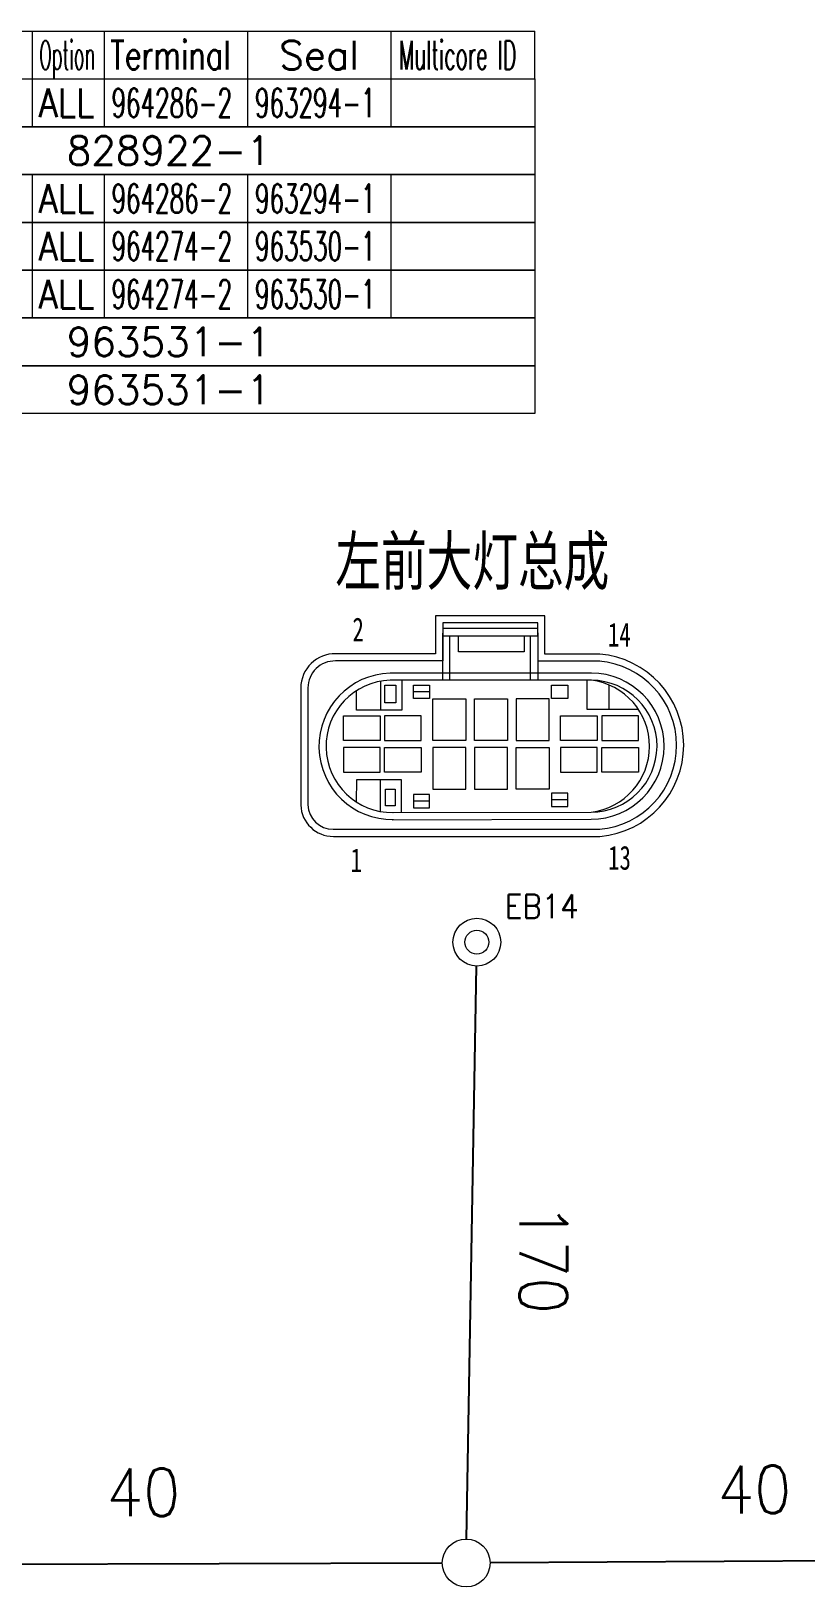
# Model space of a CAD drawing. Header units: inches. Extents: x 47316 to 59086, y 3141 to 11743.
# Drawn here: x 52636.3 to 52717.3, y 9628 to 9790.7 of the extents above; entities that cross this region are included whole.
import ezdxf

# ---------------------------------------------------------------- set-up
doc = ezdxf.new("R2010")
doc.units = ezdxf.units.IN
doc.header["$MEASUREMENT"] = 0
doc.styles.add('MtX_FangSong_GB2312', font='')
doc.styles.add('MtX_KaiTi_GB2312', font='')
doc.styles.get("Standard").update_dxf_attribs({"font": ''})
doc.styles.get('MtX_FangSong_GB2312').set_extended_font_data('FangSong_GB2312')
doc.styles.get('MtX_KaiTi_GB2312').set_extended_font_data('KaiTi_GB2312')
doc.styles.get('Standard').set_extended_font_data('SimSun')
doc.linetypes.add('_VH_FELT_TAPE', pattern='A,0.4,-0.7,["FELT",Standard,S=0.3,R=0,X=-0.5,Y=-0.15],-0.7', length=1.8)

msp = doc.modelspace()

# ---------------------------------------------------------------- linework, layer by layer
at = {"color": 0, "linetype": 'Continuous', "lineweight": 15}
for p, q in [((52524, 9790.71), (52689, 9790.71)), ((52524, 9785.71), (52689, 9785.71))]:
    msp.add_line(p, q, dxfattribs=at)
at = {"color": 7, "linetype": 'Continuous', "lineweight": 15}
for p, q in [((52636.5, 9785.71), (52636.5, 9790.71)), ((52644, 9785.71), (52644, 9790.71)), ((52659, 9785.71), (52659, 9790.71)), ((52674, 9785.71), (52674, 9790.71)), ((52689, 9785.71), (52689, 9790.71))]:
    msp.add_line(p, q, dxfattribs=at)
at = {"color": 102, "linetype": 'Continuous', "lineweight": 15}
for p, q in [((52636.5, 9780.71), (52636.5, 9785.71)), ((52644, 9780.71), (52644, 9785.71)), ((52659, 9780.71), (52659, 9785.71)), ((52674, 9780.71), (52674, 9785.71)), ((52636.5, 9770.71), (52636.5, 9775.71)), ((52644, 9770.71), (52644, 9775.71)), ((52659, 9770.71), (52659, 9775.71)), ((52674, 9770.71), (52674, 9775.71)), ((52636.5, 9765.71), (52636.5, 9770.71)), ((52644, 9765.71), (52644, 9770.71)), ((52659, 9765.71), (52659, 9770.71)), ((52674, 9765.71), (52674, 9770.71)), ((52636.5, 9760.71), (52636.5, 9765.71)), ((52644, 9760.71), (52644, 9765.71)), ((52659, 9760.71), (52659, 9765.71)), ((52674, 9760.71), (52674, 9765.71))]:
    msp.add_line(p, q, dxfattribs=at)
at = {"color": 0, "lineweight": 15}
for p, q in [((52678.63, 9729.55), (52678.63, 9725.59)), ((52690.06, 9729.55), (52678.63, 9729.55)), ((52679.38, 9728.81), (52679.38, 9724.84)), ((52689.32, 9728.81), (52679.38, 9728.81)), ((52689.32, 9727.42), (52689.32, 9728.81)), ((52690.06, 9725.55), (52690.06, 9729.55)), ((52689.32, 9728.22), (52679.38, 9728.22)), ((52679.38, 9722.82), (52679.38, 9727.73)), ((52689.32, 9727.42), (52679.38, 9727.42)), ((52680.07, 9727.42), (52680.07, 9722.82)), ((52681.02, 9725.78), (52681.02, 9727.42)), ((52687.88, 9727.42), (52687.88, 9725.78)), ((52688.56, 9722.82), (52688.56, 9727.42)), ((52689.31, 9727.78), (52689.31, 9722.82)), ((52678.63, 9725.59), (52668.18, 9725.59)), ((52687.88, 9725.78), (52681.02, 9725.78)), ((52695.79, 9725.55), (52690.06, 9725.55)), ((52679.38, 9724.84), (52668.18, 9724.84)), ((52695.79, 9724.81), (52689.31, 9724.81)), ((52664.54, 9722.03), (52664.54, 9709.77)), ((52665.28, 9722.03), (52665.28, 9709.77)), ((52672.89, 9719.71), (52672.89, 9722.72)), ((52673.33, 9720.47), (52673.33, 9722.3)), ((52673.33, 9722.3), (52674.46, 9722.3)), ((52694.93, 9723.57), (52673.9, 9723.57)), ((52694.93, 9722.82), (52673.9, 9722.82)), ((52674.46, 9722.3), (52674.46, 9720.47)), ((52675.1, 9722.82), (52675.1, 9719.71)), ((52676.31, 9720.9), (52676.31, 9722.3)), ((52676.31, 9722.3), (52678.01, 9722.3)), ((52678.01, 9722.3), (52678.01, 9720.9)), ((52680.38, 9722.82), (52679.63, 9722.82)), ((52690.76, 9720.93), (52690.76, 9722.31)), ((52690.76, 9722.31), (52692.46, 9722.31)), ((52692.46, 9722.31), (52692.46, 9720.93)), ((52694.48, 9719.76), (52694.48, 9722.82)), ((52696.77, 9719.76), (52696.77, 9722.32)), ((52670.36, 9719.71), (52670.36, 9721.72)), ((52674.46, 9720.47), (52673.33, 9720.47)), ((52678.01, 9721.6), (52676.31, 9721.6)), ((52678.01, 9720.9), (52676.31, 9720.9)), ((52678.34, 9720.89), (52681.78, 9720.89)), ((52678.34, 9716.52), (52678.34, 9720.89)), ((52681.78, 9720.89), (52681.78, 9716.52)), ((52682.69, 9720.89), (52686.14, 9720.89)), ((52682.69, 9716.52), (52682.69, 9720.89)), ((52686.14, 9720.89), (52686.14, 9716.52)), ((52690.49, 9720.89), (52687.04, 9720.89)), ((52687.04, 9720.89), (52687.04, 9716.52)), ((52690.49, 9716.52), (52690.49, 9720.89)), ((52692.46, 9720.93), (52690.76, 9720.93)), ((52668.99, 9719.1), (52672.83, 9719.1)), ((52668.99, 9716.52), (52668.99, 9719.1)), ((52675.1, 9719.71), (52670.36, 9719.71)), ((52672.83, 9719.1), (52672.83, 9716.52)), ((52677.13, 9719.1), (52673.3, 9719.1)), ((52673.3, 9719.1), (52673.3, 9716.52)), ((52677.13, 9716.52), (52677.13, 9719.1)), ((52691.69, 9719.1), (52695.53, 9719.1)), ((52691.69, 9716.52), (52691.69, 9719.1)), ((52699.85, 9719.76), (52694.48, 9719.76)), ((52695.53, 9719.1), (52695.53, 9716.52)), ((52699.84, 9719.1), (52696, 9719.1)), ((52696, 9719.1), (52696, 9716.52)), ((52699.84, 9716.52), (52699.84, 9719.1)), ((52672.83, 9716.52), (52668.99, 9716.52)), ((52672.83, 9715.78), (52668.99, 9715.78)), ((52668.99, 9715.78), (52668.99, 9713.21)), ((52672.83, 9713.21), (52672.83, 9715.78)), ((52673.3, 9716.52), (52677.13, 9716.52)), ((52673.3, 9713.21), (52673.3, 9715.78)), ((52673.3, 9715.78), (52677.13, 9715.78)), ((52677.13, 9715.78), (52677.13, 9713.21)), ((52681.78, 9716.52), (52678.34, 9716.52)), ((52681.78, 9715.78), (52678.34, 9715.78)), ((52678.34, 9715.78), (52678.34, 9711.42)), ((52681.78, 9711.42), (52681.78, 9715.78)), ((52686.14, 9716.52), (52682.69, 9716.52)), ((52686.14, 9715.78), (52682.69, 9715.78)), ((52682.69, 9715.78), (52682.69, 9711.42)), ((52686.14, 9711.42), (52686.14, 9715.78)), ((52687.04, 9716.52), (52690.49, 9716.52)), ((52687.04, 9711.42), (52687.04, 9715.78)), ((52687.04, 9715.78), (52690.49, 9715.78)), ((52690.49, 9715.78), (52690.49, 9711.42)), ((52695.53, 9716.52), (52691.69, 9716.52)), ((52695.53, 9715.78), (52691.69, 9715.78)), ((52691.69, 9715.78), (52691.69, 9713.21)), ((52695.53, 9713.21), (52695.53, 9715.78)), ((52696, 9716.52), (52699.84, 9716.52)), ((52696, 9713.21), (52696, 9715.78)), ((52696, 9715.78), (52699.84, 9715.78)), ((52699.84, 9715.78), (52699.84, 9713.21)), ((52668.99, 9713.21), (52672.83, 9713.21)), ((52670.35, 9712.4), (52670.33, 9710.11)), ((52675.06, 9712.4), (52670.35, 9712.4)), ((52672.87, 9709.1), (52672.87, 9712.4)), ((52677.13, 9713.21), (52673.3, 9713.21)), ((52675.06, 9708.99), (52675.06, 9712.4)), ((52691.69, 9713.21), (52695.53, 9713.21)), ((52699.84, 9713.21), (52696, 9713.21)), ((52673.4, 9709.68), (52673.4, 9711.42)), ((52673.4, 9711.42), (52674.39, 9711.42)), ((52674.39, 9711.42), (52674.39, 9709.68)), ((52678.01, 9710.89), (52676.31, 9710.89)), ((52676.31, 9710.89), (52676.31, 9709.49)), ((52678.01, 9709.49), (52678.01, 9710.89)), ((52678.34, 9711.42), (52681.78, 9711.42)), ((52682.69, 9711.42), (52686.14, 9711.42)), ((52690.49, 9711.42), (52687.04, 9711.42)), ((52692.46, 9711.01), (52690.76, 9711.01)), ((52690.76, 9711.01), (52690.76, 9709.63)), ((52692.46, 9709.63), (52692.46, 9711.01)), ((52674.39, 9709.68), (52673.4, 9709.68)), ((52674.1, 9708.99), (52694.89, 9709.04)), ((52678.01, 9710.19), (52676.31, 9710.19)), ((52676.31, 9709.49), (52678.01, 9709.49)), ((52692.46, 9710.32), (52690.76, 9710.32)), ((52690.76, 9709.63), (52692.46, 9709.63)), ((52674.1, 9708.24), (52694.89, 9708.29)), ((52667.95, 9707.24), (52695.82, 9707.24)), ((52667.95, 9706.49), (52695.82, 9706.49))]:
    msp.add_line(p, q, dxfattribs=at)
at = {"color": 0, "linetype": '_VH_FELT_TAPE', "lineweight": -3, "ltscale": 5}
for p, q in [((52681.88, 9633), (52682.9, 9692.93)), ((52739.24, 9630.85), (52684.33, 9630.52)), ((52679.33, 9630.49), (52616.44, 9630.3))]:
    msp.add_line(p, q, dxfattribs=at)
at = {"color": 0, "linetype": 'Continuous', "lineweight": 15}
for points in [[(52606.5, 9780.71), (52606.5, 9785.71), (52689, 9785.71), (52689, 9780.71)], [(52606.5, 9775.71), (52606.5, 9780.71), (52689, 9780.71), (52689, 9775.71)], [(52606.5, 9770.71), (52606.5, 9775.71), (52689, 9775.71), (52689, 9770.71)], [(52606.5, 9765.71), (52606.5, 9770.71), (52689, 9770.71), (52689, 9765.71)], [(52606.5, 9760.71), (52606.5, 9765.71), (52689, 9765.71), (52689, 9760.71)], [(52606.5, 9755.71), (52606.5, 9760.71), (52689, 9760.71), (52689, 9755.71)], [(52606.5, 9750.71), (52606.5, 9755.71), (52689, 9755.71), (52689, 9750.71)]]:
    msp.add_lwpolyline(points, close=True, dxfattribs=at)
for centre, radius in [((52682.95, 9695.43), 2.5), ((52682.95, 9695.43), 1.25), ((52681.83, 9630.5), 2.5)]:
    msp.add_circle(centre, radius, dxfattribs=at)
at = {"color": 0, "lineweight": 15}
for centre, radius, start, end in [((52668.11, 9722.02), 3.57, 88.7568, 179.8285), ((52695.01, 9716.02), 9.56, 274.8495, 85.3176), ((52668.11, 9722.02), 2.82, 88.7568, 179.8285), ((52695.01, 9716.02), 8.82, 274.8495, 85.3176), ((52674.1, 9715.91), 7.66, 91.6734, 270.9054), ((52674.1, 9715.91), 6.92, 91.6734, 270.9054), ((52694.89, 9715.93), 7.64, 269.9707, 89.6596), ((52694.89, 9715.93), 6.89, 269.9707, 89.6596), ((52694.05, 9715.93), 6.95, 276.8716, 82.7587), ((52667.93, 9709.89), 3.4, 181.9986, 270.192), ((52667.93, 9709.89), 2.65, 181.9986, 270.192)]:
    msp.add_arc(centre, radius, start, end, dxfattribs=at)

# ---------------------------------------------------------------- texts
at = {"color": 0, "lineweight": 15, "width": 0.7}
for s, height, style, p in [('左前大灯总成', 5, 'MtX_FangSong_GB2312', (52668.15, 9732.8)), ('2', 2.5, 'MtX_KaiTi_GB2312', (52669.94, 9726.88)), ('14', 2.5, 'MtX_KaiTi_GB2312', (52696.65, 9726.34)), ('1', 2.5, 'MtX_KaiTi_GB2312', (52669.74, 9702.76)), ('13', 2.5, 'MtX_KaiTi_GB2312', (52696.67, 9703.01))]:
    msp.add_text(s, height=height, dxfattribs=dict(at, style=style)).set_placement(p)
at = {"color": 7, "linetype": 'Continuous', "lineweight": 15, "char_height": 3, "attachment_point": 1}
for s, insert, width in [('\\Fromans.shx;\\W0.4595959596;\\T1.0000000000;\\o\\lOption', (52637.2, 9789.71), 6.5), ('\\Fromans.shx;\\W0.7480916031;\\T1.0000000000;\\o\\lTerminal', (52644.61, 9789.71), 14), ('\\Fromans.shx;\\W1.0000000000;\\T1.0000000000;\\o\\lSeal', (52662.29, 9789.71), 9.2857), ('\\Fromans.shx;\\W0.5185185185;\\T1.0000000000;\\o\\lMulticore ID', (52674.8, 9789.71), 14)]:
    msp.add_mtext(s, dxfattribs=dict(at, insert=insert, width=width))
at = {"color": 140, "linetype": 'Continuous', "lineweight": 15, "char_height": 3, "attachment_point": 1}
for s, insert, width in [('\\Fromans.shx;\\W0.8750000000;\\T1.0000000000;\\o\\lALL', (52637.13, 9784.71), 6.5), ('\\Fromans.shx;\\W0.5903614458;\\T1.0000000000;\\o\\l963294-1', (52659.75, 9784.71), 14), ('\\Fromans.shx;\\W0.8750000000;\\T1.0000000000;\\o\\lALL', (52637.13, 9774.71), 6.5), ('\\Fromans.shx;\\W0.5903614458;\\T1.0000000000;\\o\\l963294-1', (52659.75, 9774.71), 14), ('\\Fromans.shx;\\W0.8750000000;\\T1.0000000000;\\o\\lALL', (52637.13, 9769.71), 6.5), ('\\Fromans.shx;\\W0.5903614458;\\T1.0000000000;\\o\\l963530-1', (52659.75, 9769.71), 14), ('\\Fromans.shx;\\W0.8750000000;\\T1.0000000000;\\o\\lALL', (52637.13, 9764.71), 6.5), ('\\Fromans.shx;\\W0.5903614458;\\T1.0000000000;\\o\\l963530-1', (52659.75, 9764.71), 14)]:
    msp.add_mtext(s, dxfattribs=dict(at, insert=insert, width=width))
at = {"color": 21, "linetype": 'Continuous', "lineweight": 15, "attachment_point": 1}
for s, insert, char_height, width in [('\\Fromans.shx;\\W0.5903614458;\\T1.0000000000;\\o\\l964286-2', (52644.75, 9784.71), 3, 14), ('\\Fromans.shx;\\W1.0000000000;\\T1.0000000000;\\o\\l828922-1', (52640.07, 9779.71), 3, 23.7143), ('\\Fromans.shx;\\W0.5903614458;\\T1.0000000000;\\o\\l964286-2', (52644.75, 9774.71), 3, 14), ('\\Fromans.shx;\\W0.5903614458;\\T1.0000000000;\\o\\l964274-2', (52644.75, 9769.71), 3, 14), ('\\Fromans.shx;\\W0.5903614458;\\T1.0000000000;\\o\\l964274-2', (52644.75, 9764.71), 3, 14), ('\\Fromans.shx;\\W1.0000000000;\\T1.0000000000;\\o\\l963531-1', (52640.07, 9759.71), 3, 23.7143), ('\\Fromans.shx;\\W1.0000000000;\\T1.0000000000;\\o\\l963531-1', (52640.07, 9754.71), 3, 23.7143), ('\\Fromans.shx;\\W0.9000000000;\\T1.0000000000;\\o\\lEB14', (52685.87, 9700.43), 2.5, 8.5714)]:
    msp.add_mtext(s, dxfattribs=dict(at, insert=insert, char_height=char_height, width=width))
at = {"color": 7, "linetype": '_VH_FELT_TAPE', "lineweight": 18, "ltscale": 5, "char_height": 5, "attachment_point": 1}
for s, insert, width, rotation in [('\\Fromans.shx;\\W0.9000000000;\\T1.0000000000;\\o\\l170', (52692.39, 9668.11), 12.8571, 270), ('\\Fromans.shx;\\W0.9000000000;\\T1.0000000000;\\o\\l40', (52708.08, 9640.66), 8.5714, 0.3461), ('\\Fromans.shx;\\W0.9000000000;\\T1.0000000000;\\o\\l40', (52644.21, 9640.38), 8.5714, 0.1801)]:
    msp.add_mtext(s, dxfattribs=dict(at, insert=insert, width=width, rotation=rotation))

doc.saveas('drawing.dxf')
